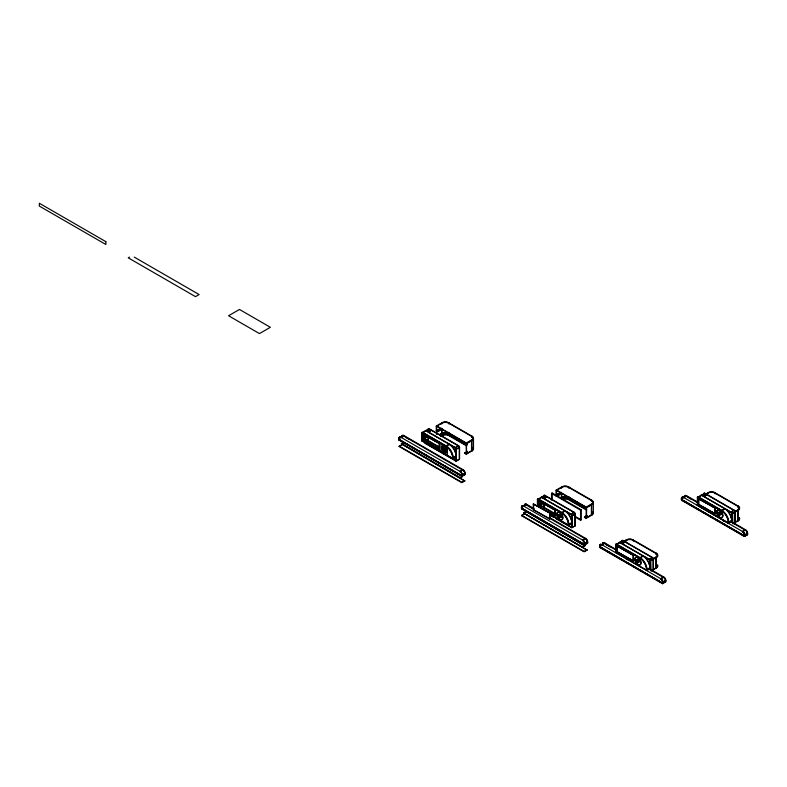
<?xml version="1.0" encoding="UTF-8"?>
<svg xmlns="http://www.w3.org/2000/svg" width="787" height="787" viewBox="0 0 787 787"><rect width="100%" height="100%" fill="white"/><g stroke="black" fill="none" stroke-linecap="round" stroke-linejoin="round"><path stroke-width="1.18" d="M473.489 438.369L473.489 448.738M593.349 502.49L593.349 512.858M466.74 443.543L449.2 433.421A5.44 3.138 0 0 0 441.507 433.421L439.412 434.631M568.863 525.322L568.863 524.624A9.897 5.716 60 0 0 561.869 512.514L538.426 498.978A1.417 0.817 60 0 0 537.423 499.548L537.423 506.346M572.041 527.683L572.051 515.869A1.417 0.817 60 0 0 571.047 514.137L541.604 497.138M647.012 570.447L647.022 569.749A9.897 5.716 60 0 0 640.028 557.639L616.575 544.102A1.417 0.817 60 0 0 615.582 544.673L615.591 552.631M728.811 523.227L728.811 522.529A9.897 5.716 60 0 0 721.817 510.409L698.374 496.872A1.417 0.817 60 0 0 697.371 497.453L697.38 505.411M399.343 439.736L399.343 437.454A3.148 1.82 60 0 1 400.268 436.913L461.192 472.092A3.148 1.82 60 0 1 462.126 473.695L461.91 476.42L399.137 440.208L399.914 439.795M549.749 517.689L585.479 538.318A3.148 1.82 60 0 1 587.702 542.164L587.702 543.158L584.495 545.125L584.711 542.4A3.148 1.82 60 0 0 583.777 540.787L522.853 505.618A3.148 1.82 60 0 0 521.929 506.149L521.929 508.441M600.078 547.054L600.078 544.771A3.148 1.82 60 0 1 601.012 544.23L661.936 579.409A3.148 1.82 60 0 1 662.861 581.022L662.615 583.738L665.861 581.77L665.861 580.786A3.148 1.82 60 0 0 663.638 576.93L648.921 568.44M730.71 521.21L745.427 529.71A3.148 1.82 60 0 1 747.65 533.556L747.65 534.55L744.443 536.518L744.659 533.793A3.148 1.82 60 0 0 743.725 532.189L682.801 497.01A3.148 1.82 60 0 0 681.876 497.551L681.876 499.834M449.19 433.499L448.865 434.031A4.938 2.853 0 0 0 441.861 434.04L439.766 435.241M456.362 461.084L456.371 449.269A1.417 0.817 60 0 0 455.368 447.537L425.924 430.538M401.98 436.372L402.078 435.87M464.861 472.121L464.802 474.669M533.989 508.589L526.631 504.339A3.148 1.82 60 0 0 524.408 505.618L524.536 505.244M587.446 540.817L587.191 542.164L587.702 542.164L584.711 543.896A3.148 1.82 60 0 0 582.488 540.039L585.479 538.318L585.223 538.761L586.512 539.213M602.645 544.112L602.822 543.187M665.605 579.439L665.349 580.786L665.861 580.786L662.861 582.508A3.148 1.82 60 0 0 660.637 578.661L663.638 576.93L663.382 577.373L664.671 577.825M684.483 496.636L684.611 495.967M747.394 532.219L747.138 533.556L747.65 533.556L744.659 535.288A3.148 1.82 60 0 0 742.436 531.441L745.427 529.71L745.171 530.153L746.46 530.605M464.517 474.797L464.605 472.269A3.148 1.82 60 0 0 463.671 470.656L402.747 435.477A3.148 1.82 60 0 0 401.823 436.018L401.823 436.392A3.148 1.82 60 0 1 404.046 435.634L462.894 469.613A3.148 1.82 60 0 1 465.117 473.459L462.126 475.191A3.148 1.82 60 0 0 459.903 471.344L462.894 469.613L462.638 470.055L463.927 470.508M549.493 518.131L586.256 539.361A3.148 1.82 60 0 1 587.191 540.964L587.013 543.256M665.261 582.114L665.349 579.586A3.148 1.82 60 0 0 664.415 577.973L648.665 568.883M747.05 534.894L747.138 532.366A3.148 1.82 60 0 0 746.204 530.753L730.454 521.663M453.174 458.742L453.184 458.024A9.897 5.716 60 0 0 446.19 445.904L422.747 432.368A1.417 0.817 60 0 0 421.743 432.948L421.753 440.907L452.997 458.851M584.367 545.076L584.967 544.732M586.236 508.284L568.706 498.151L569.06 496.892M568.735 498.132L568.755 498.122A4.938 2.853 0 0 0 561.721 498.161L561.367 497.581A5.44 3.138 0 0 1 569.06 497.541L586.59 507.664L586.512 518.112L584.456 517.325L586.158 518.308L591.755 515.082A5.44 3.138 0 0 0 593.093 511.914M448.846 434.04L467.409 444.753M129.501 257.093L128.232 257.821L195.481 296.65L199.121 294.554L134.233 257.093M399.707 438.143L398.822 438.644L399.107 440.189L398.822 439.638L399.707 439.126M399.835 438.369L399.078 438.792A2.784 1.604 60 0 1 401.045 437.661L404.046 435.929A2.784 1.604 60 0 0 402.216 436.313M399.078 439.785L399.835 439.353M399.166 439.933L399.914 439.5M405.472 437.198L409.358 439.441M464.763 480.955L402.147 444.38L399.176 446.514L461.792 482.667L464.763 480.955L401.4 443.593L403.613 442.314L462.549 476.332L399.422 439.785M401.4 443.996L403.613 442.717M421.743 432.948L422.344 432.604M422.54 432.486L429.102 428.699L458.555 445.698A1.417 0.817 60 0 1 459.549 447.429L459.549 459.185L456.096 461.172L424.941 443.268M456.096 456.667L452.918 458.496L422.019 440.661L422.019 433.106L429.102 429.013L458.555 446.013A1.033 0.59 60 0 1 459.274 447.272L459.274 459.342M399.176 446.514L402.147 444.803M427.931 430.43L429.377 429.604L430.823 430.43L429.377 431.581L427.931 430.43L429.377 431.266L430.823 430.43M427.931 430.745L429.377 429.918L430.823 430.745M439.982 430.361L436.273 432.093L439.982 430.361L439.982 428.895L436.273 430.627L436.273 426.072L441.861 422.845A4.938 2.853 0 0 1 448.846 422.845L471.895 436.155A5.44 3.138 0 0 1 471.895 440.592L471.895 450.961L466.298 454.197L464.596 453.204L467.153 451.315M422.865 434.326L439.5 443.612L439.225 449.436L422.865 439.992L422.865 434.326L439.5 443.612M436.628 426.279L441.861 423.258A4.938 2.853 0 0 1 448.846 423.258L471.541 436.362A4.938 2.853 0 0 1 471.541 440.386L471.541 450.754L466.298 453.784M422.56 438.251L424.547 437.1L424.547 438.566C421.684 442.373 422.363 435.683 422.56 439.717M436.273 430.627L439.982 428.895M425.974 437.434C431.128 433.971 424.773 440.267 425.974 435.959M421.743 440.504L424.921 438.664L424.921 434.886M422.019 440.661L425.196 438.821L439.618 447.154M439.766 434.837L441.861 433.627A4.938 2.853 0 0 1 448.846 433.627L467.409 444.34M440.897 436.155L442.599 435.172A4.368 2.518 0 0 1 448.777 435.172L466.75 445.54M440.897 436.569L442.599 435.575A4.368 2.518 0 0 1 448.777 435.575L466.75 445.954M446.19 445.904L449.377 444.075L450.567 445.216M422.019 433.106A1.033 0.59 60 0 1 422.747 432.683L446.19 446.219L449.377 444.389A9.503 5.489 60 0 1 456.096 456.027L452.918 457.867L452.918 458.496M455.368 447.537L458.555 445.698L455.368 447.852L425.924 430.853A1.033 0.59 60 0 0 425.196 431.266M471.541 435.949A4.938 2.853 0 0 1 471.541 439.972L466.298 443.002L436.628 425.865L436.628 430.833M459.549 459.185L456.096 460.857L456.096 449.111L459.549 447.429L456.371 449.269M466.298 443.415L471.541 440.386M453.184 458.024L456.371 456.185L455.998 454.65M452.918 458.811L456.371 456.824M464.596 453.204L467.153 451.728M461.782 476.076L464.861 474.305M401.4 443.593L460.326 477.62L462.549 476.332M462.549 476.735L460.326 477.62M399.176 446.101L461.792 482.244L464.763 480.532M522.293 506.848L521.407 507.349L521.751 508.933L584.869 545.893L582.655 547.172L523.719 513.154L587.082 550.103L584.111 551.825L521.506 515.672L524.476 513.537L587.082 550.103M522.42 507.064L521.673 507.497A2.784 1.604 60 0 1 523.63 506.366L526.631 504.634A2.784 1.604 60 0 0 524.88 504.851M522.293 507.831L521.407 508.343L521.751 508.933L522.499 508.5M521.673 508.491L522.42 508.058M521.751 508.638L522.499 508.205M537.423 499.548L544.781 495.298L574.225 512.298A1.417 0.817 60 0 1 575.228 514.029L575.228 525.785L571.775 527.782L556.055 518.702M537.698 506.189L537.698 499.706L544.781 495.613L574.225 512.612A1.033 0.59 60 0 1 574.953 513.872L574.953 525.942M528.057 505.903L531.943 508.136M543.61 497.04L545.057 496.203L546.503 497.04L545.057 498.191L543.61 497.04L545.057 497.876L546.503 497.04M543.61 497.354L545.057 496.518L546.503 497.354M556.488 496.42L559.842 494.482L559.842 493.016L556.124 494.748L556.124 490.193L561.721 486.966A4.938 2.853 0 0 1 568.706 486.966L591.755 500.276A5.44 3.138 0 0 1 591.755 504.713L591.755 515.082M556.488 490.399L561.721 487.379A4.938 2.853 0 0 1 568.706 487.379L591.391 500.473A4.938 2.853 0 0 1 591.391 504.506L591.391 514.875L586.158 517.905M533.271 503.975L549.995 513.213L549.631 519.086L533.271 509.642L533.271 503.975L555.179 515.888L555.179 510.222L538.82 500.778L538.544 506.602L555.179 515.888M551.53 500.089L551.53 493.39L552.169 493.016L581.18 509.76L581.18 519.813L580.54 520.187L575.356 517.197M523.719 512.75L525.942 511.471L584.869 545.893M523.719 513.154L525.942 511.875M538.239 504.851L540.226 503.7L540.226 505.175L538.239 506.316L537.964 504.693L537.964 506.159M556.124 494.748L559.842 493.016M521.506 515.672L524.476 513.96M541.653 502.568L541.928 504.192L543.817 503.1M538.485 506.494L540.6 505.274L540.6 501.496M556.124 496.213L559.842 494.482M533.271 509.642L549.995 518.879M538.761 506.651L540.876 505.431L555.297 513.754M538.662 507.015L540.6 505.903L555.022 514.226M538.544 500.935L555.179 510.222M561.869 512.514L565.056 510.674L566.247 511.825M537.698 499.706A1.033 0.59 60 0 1 538.426 499.292L561.869 512.829L565.056 510.989A9.503 5.489 60 0 1 571.775 522.637L568.598 524.467L568.598 525.106L571.775 523.266M571.047 514.137L574.225 512.298L571.047 514.452L541.604 497.453A1.033 0.59 60 0 0 540.876 497.876M551.53 493.39L580.54 510.133L581.18 509.76M591.391 500.07A4.938 2.853 0 0 1 591.391 504.093L586.158 507.123L556.488 489.986L556.488 494.954M575.228 525.785L571.775 527.467L571.775 515.711L575.228 514.029L572.051 515.869M586.158 507.536L591.391 504.506M568.863 524.624L572.051 522.794L571.775 521.653M549.779 514.56L568.598 525.421L572.051 523.424M584.456 516.921L587.013 515.436M584.456 517.325L587.013 515.849M584.367 544.781L587.446 543.01M582.655 546.768L584.869 545.489M521.506 515.249L584.111 551.402L587.082 549.69M600.442 545.46L599.566 545.971L599.91 547.545L662.526 583.698L663.116 583.354M601.219 545.017L604.79 542.951L616.349 549.631M682.24 498.24L681.355 498.742L681.699 500.325L744.315 536.478L744.915 536.124M683.008 497.787L686.579 495.731L698.138 502.411M600.57 545.686L599.822 546.119A2.784 1.604 60 0 1 601.789 544.978L604.79 543.256A2.784 1.604 60 0 0 602.852 543.994M682.368 498.466L681.621 498.889A2.784 1.604 60 0 1 683.588 497.758L686.579 496.026A2.784 1.604 60 0 0 684.69 496.587M600.442 546.453L599.566 546.955L599.91 547.545L600.658 547.113M682.24 499.224L681.355 499.735L681.699 500.325L682.447 499.893M599.822 547.103L600.57 546.67M681.621 499.883L682.368 499.45M599.91 547.25L600.658 546.817M681.699 500.03L682.447 499.597M688.015 497.295L691.891 499.538M615.582 544.673L622.94 540.423L652.384 557.422A1.417 0.817 60 0 1 653.387 559.154L653.387 570.909M697.371 497.453L704.729 493.203L734.182 510.202A1.417 0.817 60 0 1 735.176 511.934L735.176 523.689M619.035 542.922A1.033 0.59 60 0 1 619.763 542.577L649.206 559.577A1.033 0.59 60 0 1 649.934 560.836L649.934 568.391L646.747 570.231L615.857 552.385L615.857 544.83L622.94 540.738L652.384 557.737A1.033 0.59 60 0 1 653.112 558.996L653.112 571.067M700.823 495.702A1.033 0.59 60 0 1 701.551 495.357L730.995 512.357A1.033 0.59 60 0 1 731.723 513.616L731.723 521.171L728.546 523.001L697.646 505.165L697.646 497.61L704.729 493.518L734.182 510.517A1.033 0.59 60 0 1 734.901 511.776L734.901 523.847M621.769 542.164L623.215 541.328L624.662 542.164L623.215 543.305L621.769 542.164L623.215 542.991L624.662 542.164M703.558 494.934L705.004 494.108L706.451 494.934L705.004 496.085L703.558 494.934L705.004 495.771L706.451 494.934M621.7 542.587L626.245 539.961A4.938 2.853 0 0 1 633.23 539.961L656.279 553.261A5.44 3.138 0 0 1 656.279 557.708L656.279 568.076L651.036 571.096M703.489 495.357L708.034 492.741A4.938 2.853 0 0 1 715.019 492.741L738.068 506.041A5.44 3.138 0 0 1 738.068 510.488L738.068 520.856L732.835 523.876M622.055 542.784L626.245 540.374A4.938 2.853 0 0 1 633.23 540.374L655.925 553.468A4.938 2.853 0 0 1 655.925 557.501L655.925 567.87L652.777 569.69M703.844 495.564L708.034 493.144A4.938 2.853 0 0 1 715.019 493.144L737.714 506.248A4.938 2.853 0 0 1 737.714 510.281L737.714 520.65L734.566 522.46M616.703 551.726L633.427 560.954L616.703 551.726L617.067 545.844L633.427 555.288L633.328 561.013L616.969 551.569L617.067 545.844M698.492 498.83L715.216 508.068L714.852 513.941L698.492 504.497L698.492 498.83L715.216 508.068M698.492 504.497L715.216 513.734M616.703 546.06L633.427 555.288M640.028 557.639L643.205 555.799L644.405 556.94M721.817 510.409L725.004 508.579L725.85 509.376M615.857 544.83A1.033 0.59 60 0 1 616.575 544.417L640.028 557.953L643.205 556.114A9.503 5.489 60 0 1 649.934 567.761L646.747 569.591L646.747 570.231M697.646 497.61A1.033 0.59 60 0 1 698.374 497.187L721.817 510.724L725.004 508.894A9.503 5.489 60 0 1 731.723 520.532L728.546 522.371L728.546 523.001M619.763 542.263L649.206 559.262L652.384 557.422L649.206 559.577M701.551 495.043L730.995 512.042L734.182 510.202L730.995 512.357M652.777 558.908L655.925 557.088A4.938 2.853 0 0 0 655.925 553.064M734.566 511.688L737.714 509.868A4.938 2.853 0 0 0 737.714 505.834M649.934 560.836L653.387 559.154L650.21 560.993L650.21 568.548L646.835 570.575M731.723 513.616L735.176 511.934L731.999 513.773L731.999 521.328L728.546 523.316L697.371 505.323M652.777 559.321L655.925 557.501M734.566 512.091L737.714 510.281M647.022 569.749L650.21 567.919L649.816 566.306M728.811 522.529L731.999 520.689L731.733 519.587M662.27 582.675L665.241 580.954L662.27 583.088L599.664 546.522M744.069 535.455L747.04 533.734L744.069 535.868L681.453 499.302M662.526 583.403L665.605 581.623M744.315 536.183L747.394 534.403M421.96 441.005L424.921 439.294L439.343 447.626M464.605 474.453L465.117 474.453L461.782 476.381L462.382 476.027M747.138 534.55L747.335 534.767M587.191 543.158L587.358 543.355M665.349 581.77L665.546 581.986M682.545 497.158L683.844 497.61M400.012 437.06L401.311 437.513M522.598 505.766L523.896 506.218M600.756 544.378L602.045 544.83M706.451 495.249L705.004 494.108M732.471 513.301L738.068 510.488L737.734 509.878M731.566 518.938L731.457 518.485A9.897 5.716 60 0 0 726.667 510.163L730.72 512.514M698.099 497.345L721.551 510.881A9.503 5.489 60 0 1 728.27 522.529L728.27 523.158M698.767 498.673L715.127 508.117L715.127 513.783L698.767 504.339L698.856 498.624M697.882 502.854L685.28 495.574A3.148 1.82 60 0 0 684.356 496.115L684.356 496.863M722.722 520.345L724.827 521.565M722.456 520.325L724.512 521.515M744.659 535.977L682.044 500.129M681.453 499.725L744.659 536.281M556.124 490.193L586.512 507.733L591.755 504.713L591.411 504.103M561.721 493.213L561.721 497.748A4.938 2.853 0 0 1 568.706 497.748L586.236 507.871M562.459 499.342L562.459 499.292A4.368 2.518 0 0 1 568.637 499.292L586.61 509.661M563.069 499.401A4.368 2.518 0 0 1 568.637 499.696L586.61 510.074M436.273 426.072L466.661 443.622L471.895 440.592L471.59 440.012M624.662 542.479L623.215 541.328M574.963 516.223L581.18 519.813M464.596 452.8L466.661 453.991L466.337 443.022L466.298 454.197M650.682 560.521L656.279 557.708L655.935 557.098M566.374 511.943L570.772 514.609M649.777 566.158L649.668 565.705A9.897 5.716 60 0 0 644.868 557.393L648.931 559.734M455.939 454.433L455.85 454.06A9.897 5.716 60 0 0 451.04 445.658L455.093 448.01M538.151 499.45L561.603 512.986A9.503 5.489 60 0 1 568.322 524.624L568.322 525.263M616.31 544.574L639.752 558.111A9.503 5.489 60 0 1 646.481 569.749L646.481 570.388M422.471 432.84L445.924 446.377A9.503 5.489 60 0 1 452.643 458.024L452.643 458.654M616.969 545.903L633.328 555.347M540.226 503.7L540.226 505.175M424.547 437.1L424.547 438.566M558.386 515.534L561.475 517.325M442.707 448.934L445.796 450.715M558.111 516.006L561.2 517.797M442.432 449.407L445.521 451.187M616.093 550.074L603.491 542.804A3.148 1.82 60 0 0 602.567 543.335L602.567 544.24M439.5 449.279L423.14 439.835L423.14 434.168M550.054 514.403L568.598 525.106M550.143 514.973L553.231 516.764M556.33 518.544L571.775 527.467M625.98 558.711L628.105 559.931M425.196 443.022L456.096 460.857M549.877 515.131L553.989 517.512M662.861 583.206L600.255 547.349M599.664 546.945L662.861 583.501M533.724 509.032L525.332 504.182A3.148 1.82 60 0 0 524.408 504.723L524.408 505.618M584.711 544.584L522.096 508.441L584.711 544.879M522.007 508.491L584.623 544.634M462.126 475.879L399.511 439.736L462.126 476.184M441.841 434.031L441.507 428.236M732.53 512.927L732.835 522.725M650.731 560.147L651.036 569.945M742.692 531.589L743.469 532.337M685.536 495.426L686.323 496.174L686.579 495.731A3.148 1.82 60 0 0 684.395 496.567M660.893 578.809L661.68 579.557M603.747 542.656L604.524 543.404L604.79 542.951A3.148 1.82 60 0 0 602.596 543.797M582.744 540.187L583.521 540.935M525.588 504.034L526.375 504.782L526.631 504.339L523.63 506.071A3.148 1.82 60 0 0 521.407 507.349L521.929 507.349L521.673 506.297M460.159 471.492L460.936 472.239M403.003 435.329L403.79 436.077L404.046 435.634L401.045 437.365A3.148 1.82 60 0 0 398.822 438.644L399.343 438.644L399.078 437.602M571.608 521.014L571.5 515.869M744.404 533.94L744.659 534.993M681.621 497.699L681.876 498.742L681.355 498.742A3.148 1.82 60 0 1 683.588 497.463M662.605 581.17L662.861 582.213M599.822 544.919L600.078 545.971L599.566 545.971A3.148 1.82 60 0 1 601.789 544.683M586.512 507.674L586.226 507.172L586.158 518.308M584.456 542.548L584.711 543.601M461.861 473.843L462.126 474.895M455.83 454.001L455.821 449.269M731.448 518.456L731.448 513.773M649.659 565.686L649.659 560.993M571.5 520.561L571.51 520.581A9.897 5.716 60 0 0 566.719 512.268M742.603 534.796L683.667 500.768M738.068 506.041L738.068 507.34M737.714 506.248L737.714 506.897M719.603 512.485L719.603 515.534A1.859 1.033 58.3 0 1 718.285 513.203A1.859 1.033 58.3 0 1 719.603 512.544A1.859 1.033 61.9 0 1 720.872 514.737M715.373 493.587L715.373 492.937A5.44 3.138 0 0 0 707.68 492.937L707.68 493.587M715.019 493.144L715.019 493.793M714.852 508.274L714.852 513.941M708.034 493.144L708.034 493.793M660.805 582.016L601.878 547.988M656.279 553.261L656.279 554.56M655.925 553.468L655.925 554.117M637.814 559.714L637.814 562.754A1.859 1.033 58.3 0 1 636.496 560.423A1.859 1.033 58.3 0 1 637.814 559.764A1.859 1.033 61.9 0 1 639.083 561.967M633.584 540.817L633.584 540.167A5.44 3.138 0 0 0 625.891 540.167L625.891 540.817M633.23 540.374L633.23 541.013M633.063 555.504L633.063 561.17M626.245 540.374L626.245 541.013M591.755 500.276L591.755 500.916M591.391 500.473L591.391 501.122M580.54 510.133L580.54 520.187M571.5 523.739L571.5 527.624M569.06 487.822L569.06 487.173A5.44 3.138 0 0 0 561.367 487.173L561.367 487.822M568.706 487.379L568.706 488.029M568.706 497.099L568.706 497.748M561.721 487.379L561.721 488.029M561.367 492.357L561.367 497.541M559.488 492.81L559.488 494.275M554.904 510.379L554.904 516.046M552.169 493.016L552.169 499.715M549.631 513.419L549.631 519.086M544.053 503.09L544.053 508.107M543.787 502.932L543.787 507.635M541.928 502.726L541.928 504.192M540.876 502.195L540.876 505.431M538.82 500.778L538.82 506.444M533.635 503.769L533.635 509.435M471.895 436.155L471.895 437.444M471.541 436.362L471.541 437.001M455.821 457.139L455.821 461.015M449.2 423.701L449.2 423.052A5.44 3.138 0 0 0 441.507 423.052L441.507 423.701M448.846 423.258L448.846 423.908M448.846 432.329L448.846 433.627M441.861 423.258L441.861 423.908M441.861 428.443L441.861 433.627M439.628 428.689L439.628 430.155M439.225 443.77L439.225 449.436M436.628 432.299L436.628 434.473M428.374 436.48L428.374 441.182M428.108 436.323L428.108 441.025M426.249 436.116L426.249 437.592M425.196 434.503L425.196 438.821M721.817 510.724A9.503 5.489 60 0 1 728.546 522.371M730.995 512.042A1.417 0.817 60 0 1 731.999 513.773M721.758 517.689A4.279 2.469 60 0 1 716.691 513.193A4.279 2.469 60 0 1 720.41 511.058A4.279 2.469 60 0 1 721.758 517.689A4.279 2.469 60 0 0 721.758 512.77M716.613 512.258A4.279 2.469 60 0 1 718.482 510.114A4.279 2.469 60 0 1 721.777 512.77M719.879 515.377A1.859 1.033 61.9 0 1 718.62 513.085A1.859 1.033 61.9 0 1 719.849 512.307A1.859 1.033 61.9 0 1 721.148 514.58M739.052 518.053A4.938 2.853 0 0 1 737.714 520.65M739.406 517.679A5.44 3.138 0 0 1 738.068 520.856M739.062 518.495A4.938 2.853 0 0 1 737.714 521.063M592.739 512.278A4.938 2.853 0 0 1 591.391 514.875M592.749 512.721A4.938 2.853 0 0 1 591.391 515.288M657.263 565.273A4.938 2.853 0 0 1 655.925 567.87M657.617 564.899A5.44 3.138 0 0 1 656.279 568.076M657.273 565.715A4.938 2.853 0 0 1 655.925 568.283M634.814 559.478A4.279 2.469 60 0 1 636.683 557.344A4.279 2.469 60 0 1 639.979 559.99M638.09 562.597A1.859 1.033 61.9 0 1 636.821 560.305A1.859 1.033 61.9 0 1 638.05 559.537A1.859 1.033 61.9 0 1 639.349 561.81M640.028 557.953A9.503 5.489 60 0 1 646.747 569.591M649.206 559.262A1.417 0.817 60 0 1 650.21 560.993M559.655 517.63A1.859 1.033 61.9 0 1 558.396 515.337A1.859 1.033 61.9 0 1 559.626 514.57A1.859 1.033 61.9 0 1 560.924 516.843M559.931 517.472A1.859 1.033 61.9 0 1 558.662 515.18A1.859 1.033 61.9 0 1 559.901 514.413A1.859 1.033 61.9 0 1 561.19 516.685M561.869 512.829A9.503 5.489 60 0 1 568.598 524.467M571.047 514.452A1.033 0.59 60 0 1 571.775 515.711M472.574 447.606A4.938 2.853 0 0 1 471.541 450.754M473.036 447.498A5.44 3.138 0 0 1 471.895 450.961M472.692 448.187A4.938 2.853 0 0 1 471.541 451.167M446.19 446.219A9.503 5.489 60 0 1 452.918 457.867M455.368 447.852A1.033 0.59 60 0 1 456.096 449.111M428.384 429.358A1.033 0.59 60 0 1 429.102 429.013L429.102 428.699A1.417 0.817 60 0 0 428.108 429.279M239.464 309.458L228.564 315.754L259.464 333.59L270.364 327.294L239.464 309.458M462.894 469.908L459.903 471.639A2.784 1.604 60 0 1 461.861 475.043L464.861 473.312A2.784 1.604 60 0 0 462.894 469.908M585.479 538.613L582.488 540.335A2.784 1.604 60 0 1 584.456 543.748L587.446 542.017A2.784 1.604 60 0 0 585.479 538.613M606.216 544.515L610.092 546.758L606.216 544.515M663.638 577.225L660.637 578.957A2.784 1.604 60 0 1 662.605 582.36L665.605 580.639A2.784 1.604 60 0 0 663.638 577.225M745.427 530.005L742.436 531.737A2.784 1.604 60 0 1 744.404 535.14L747.394 533.409A2.784 1.604 60 0 0 745.427 530.005M704.001 493.941L703.735 493.783A1.417 0.817 60 0 1 704.729 493.203L704.729 493.518A1.033 0.59 60 0 0 704.001 493.941M698.187 502.755L698.187 504.221L698.187 502.755M105.871 241.668L39.35 203.253L39.35 206.086L105.871 244.501L105.871 241.668M544.053 496.036L543.787 495.879A1.417 0.817 60 0 1 544.781 495.298L544.781 495.613A1.033 0.59 60 0 0 544.053 496.036M622.212 541.161L621.937 541.003A1.417 0.817 60 0 1 622.94 540.423L622.94 540.738A1.033 0.59 60 0 0 622.212 541.161M447.311 447.498L440.946 443.829L440.946 451.167L447.311 454.847L447.311 447.498M616.398 549.975L616.398 551.441L616.398 549.975M716.967 513.035A4.279 2.469 60 0 0 722.023 517.531A4.279 2.469 60 0 0 720.676 510.901A4.279 2.469 60 0 0 716.967 513.035M634.902 560.413A4.279 2.469 60 0 0 639.959 564.918A4.279 2.469 60 0 0 638.611 558.288A4.279 2.469 60 0 0 634.902 560.413M635.178 560.255A4.279 2.469 60 0 0 640.234 564.761A4.279 2.469 60 0 0 638.887 558.131A4.279 2.469 60 0 0 635.178 560.255M556.743 515.288A4.279 2.469 60 0 0 561.81 519.794A4.279 2.469 60 0 0 560.462 513.163A4.279 2.469 60 0 0 556.743 515.288M557.019 515.131A4.279 2.469 60 0 0 562.075 519.636A4.279 2.469 60 0 0 560.728 513.006A4.279 2.469 60 0 0 557.019 515.131M442.904 448.856A1.859 1.072 60 0 0 445.058 450.971A1.859 1.072 60 0 0 444.625 448.128A1.859 1.072 60 0 0 442.904 448.856M442.274 448.639A2.764 1.594 60 0 0 445.472 451.768A2.764 1.594 60 0 0 444.832 447.557A2.764 1.594 60 0 0 442.274 448.639M441.566 448.383A3.787 2.194 60 0 0 445.954 452.673A3.787 2.194 60 0 0 445.068 446.898A3.787 2.194 60 0 0 441.566 448.383M442.619 448.964A1.859 1.072 60 0 0 444.753 451.138A1.859 1.072 60 0 0 444.389 448.324A1.859 1.072 60 0 0 442.619 448.964"/></g></svg>
